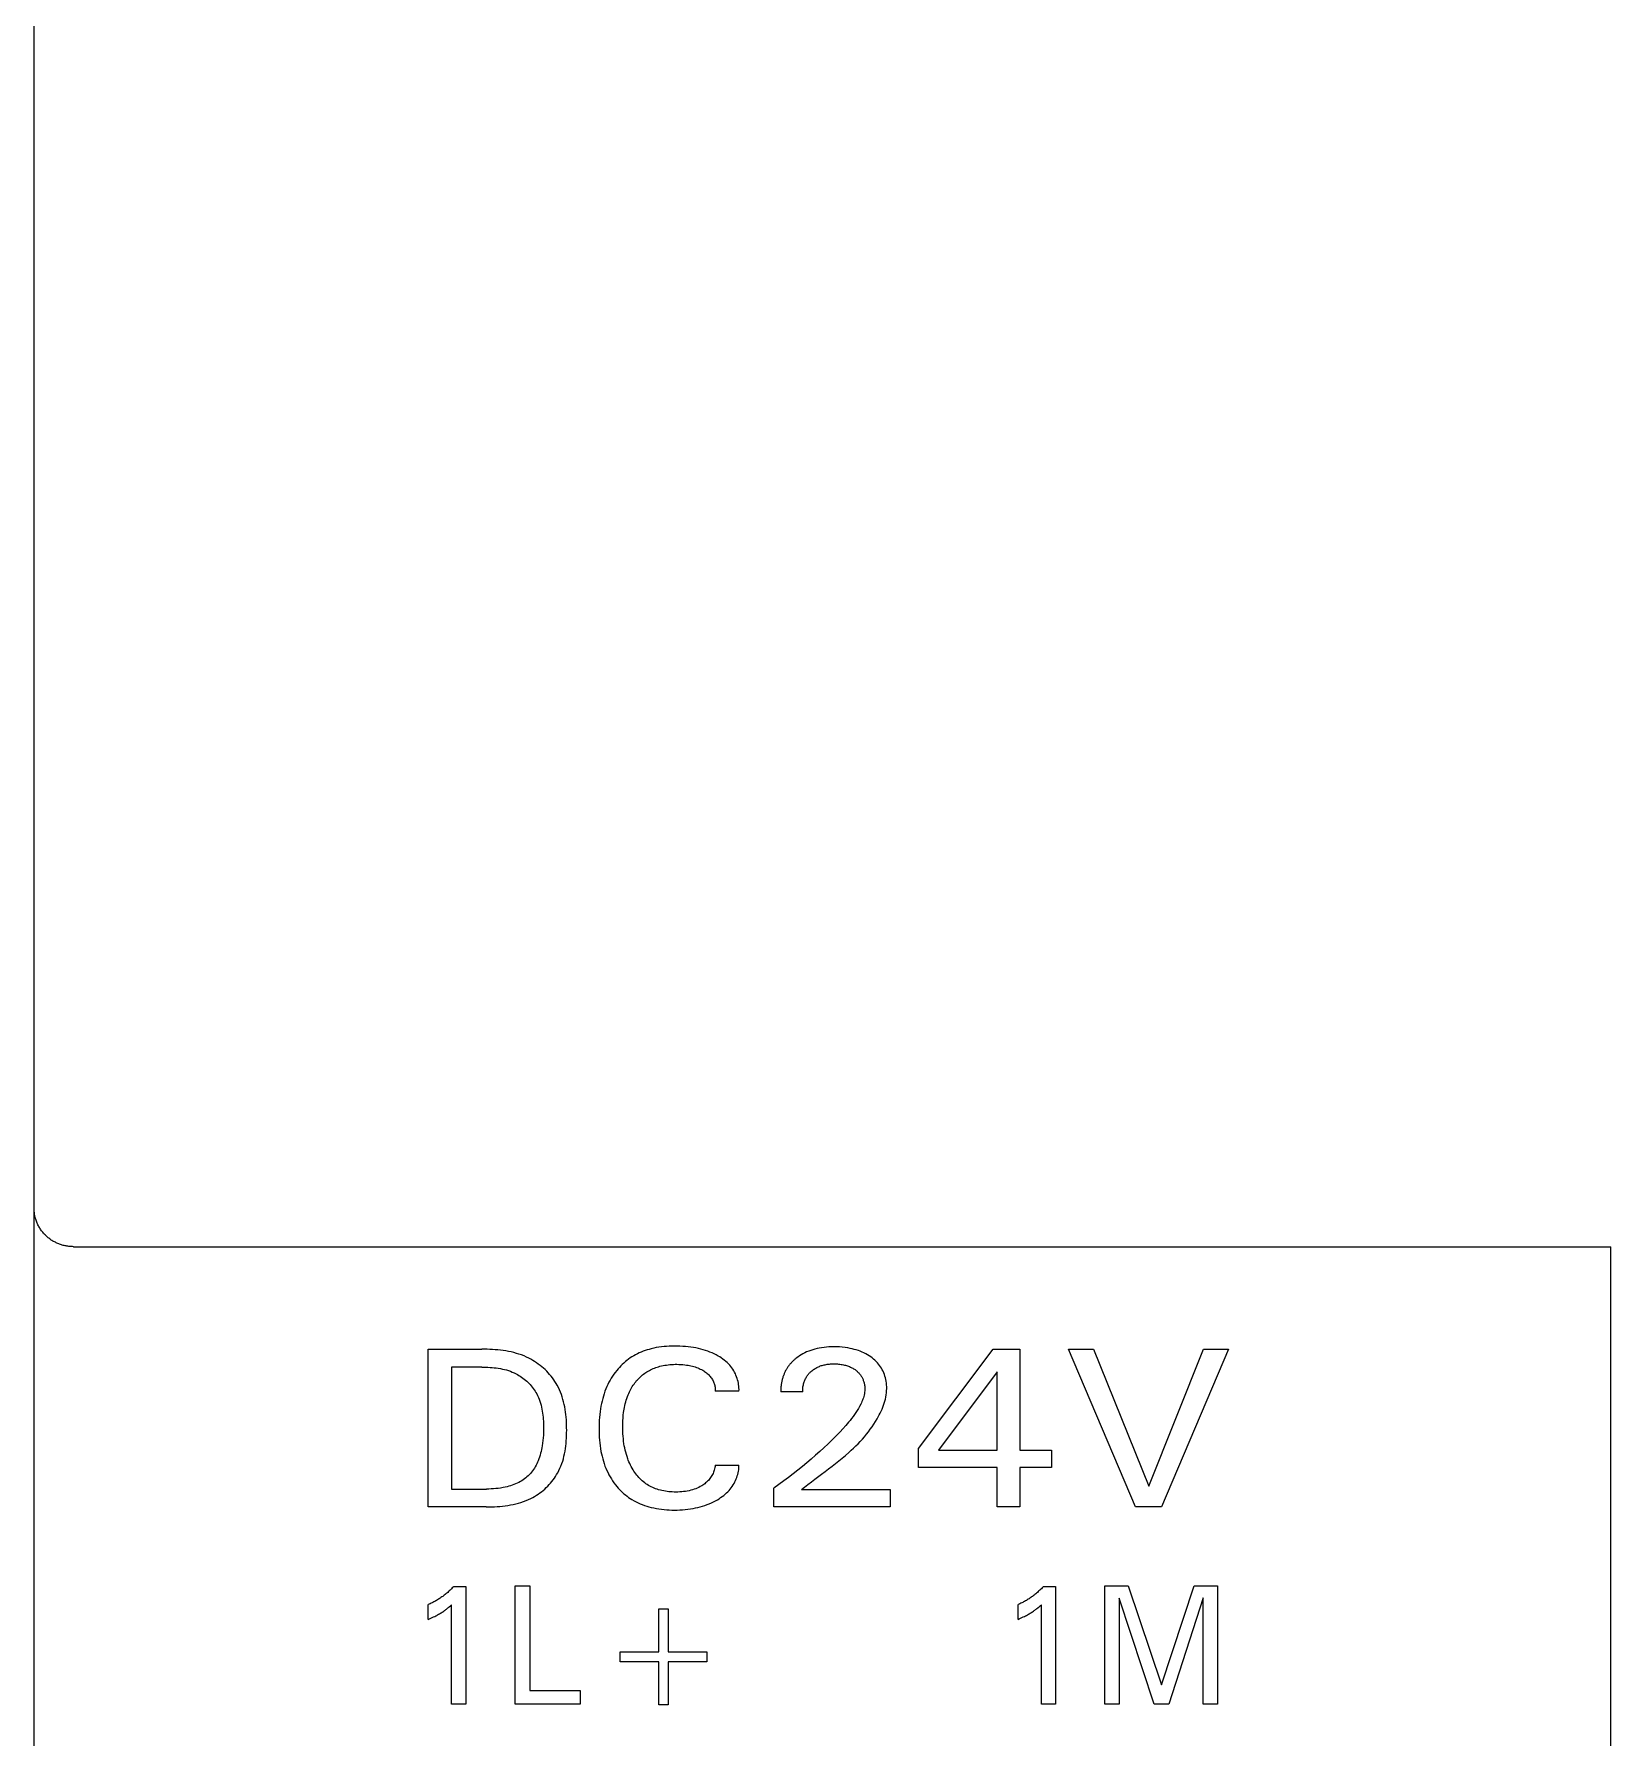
# Model space of a CAD drawing. Extents: x 10 to 952, y 6 to 232.
# Drawn here: x 670.12 to 684.74, y 141.98 to 157.77 of the extents above; entities that cross this region are included whole.
import ezdxf

# ---------------------------------------------------------------- set-up
doc = ezdxf.new("R2010")
doc.units = 0
doc.header["$LTSCALE"] = 5
doc.header["$MEASUREMENT"] = 0
doc.layers.get('0').update_dxf_attribs({"linetype": 'CONTINUOUS'})

msp = doc.modelspace()

# ---------------------------------------------------------------- linework, layer by layer
at = {"color": 7, "linetype": 'Continuous'}
for p, q in [((670.125, 119.277), (670.125, 205.864)), ((670.125, 146.879), (670.125, 146.887)), ((670.125, 146.87), (670.125, 146.879)), ((670.126, 146.862), (670.125, 146.87)), ((670.127, 146.853), (670.126, 146.862)), ((670.128, 146.844), (670.127, 146.853)), ((670.129, 146.836), (670.128, 146.844)), ((670.13, 146.827), (670.129, 146.836)), ((670.132, 146.819), (670.13, 146.827)), ((670.133, 146.811), (670.132, 146.819)), ((670.136, 146.802), (670.133, 146.811)), ((670.138, 146.794), (670.136, 146.802)), ((670.14, 146.785), (670.138, 146.794)), ((670.143, 146.776), (670.14, 146.785)), ((670.146, 146.768), (670.143, 146.776)), ((670.149, 146.759), (670.146, 146.768)), ((670.153, 146.75), (670.149, 146.759)), ((670.157, 146.742), (670.153, 146.75)), ((670.161, 146.734), (670.157, 146.742)), ((670.165, 146.726), (670.161, 146.734)), ((670.169, 146.717), (670.165, 146.726)), ((670.174, 146.709), (670.169, 146.717)), ((670.179, 146.702), (670.174, 146.709)), ((670.183, 146.694), (670.179, 146.702)), ((670.189, 146.687), (670.183, 146.694)), ((670.194, 146.679), (670.189, 146.687)), ((670.199, 146.672), (670.194, 146.679)), ((670.205, 146.665), (670.199, 146.672)), ((670.211, 146.658), (670.205, 146.665)), ((670.217, 146.651), (670.211, 146.658)), ((670.223, 146.644), (670.217, 146.651)), ((670.23, 146.638), (670.223, 146.644)), ((670.236, 146.632), (670.23, 146.638)), ((670.243, 146.625), (670.236, 146.632)), ((670.25, 146.619), (670.243, 146.625)), ((670.256, 146.614), (670.25, 146.619)), ((670.263, 146.609), (670.256, 146.614)), ((670.27, 146.603), (670.263, 146.609)), ((670.277, 146.598), (670.27, 146.603)), ((670.284, 146.593), (670.277, 146.598)), ((670.291, 146.589), (670.284, 146.593)), ((670.299, 146.584), (670.291, 146.589)), ((670.306, 146.58), (670.299, 146.584)), ((670.314, 146.576), (670.306, 146.58)), ((670.322, 146.572), (670.314, 146.576)), ((670.329, 146.568), (670.322, 146.572)), ((670.337, 146.564), (670.329, 146.568)), ((670.345, 146.561), (670.337, 146.564)), ((670.353, 146.557), (670.345, 146.561)), ((670.361, 146.554), (670.353, 146.557)), ((670.37, 146.551), (670.361, 146.554)), ((670.378, 146.549), (670.37, 146.551)), ((670.386, 146.546), (670.378, 146.549)), ((670.395, 146.544), (670.386, 146.546)), ((670.403, 146.542), (670.395, 146.544)), ((670.412, 146.54), (670.403, 146.542)), ((670.421, 146.538), (670.412, 146.54)), ((670.429, 146.536), (670.421, 146.538)), ((670.438, 146.535), (670.429, 146.536)), ((670.447, 146.534), (670.438, 146.535)), ((670.455, 146.533), (670.447, 146.534)), ((670.464, 146.532), (670.455, 146.533)), ((670.473, 146.532), (670.464, 146.532)), ((670.482, 146.532), (670.473, 146.532)), ((670.49, 146.531), (670.482, 146.532)), ((670.49, 146.531), (684.739, 146.531)), ((684.739, 119.277), (684.739, 146.531)), ((673.778, 144.12), (673.778, 145.582)), ((673.778, 145.582), (674.274, 145.582)), ((674.298, 145.581), (674.274, 145.582)), ((674.323, 145.581), (674.298, 145.581)), ((674.348, 145.58), (674.323, 145.581)), ((674.373, 145.579), (674.348, 145.58)), ((674.398, 145.577), (674.373, 145.579)), ((674.423, 145.575), (674.398, 145.577)), ((674.448, 145.572), (674.423, 145.575)), ((675.807, 145.575), (675.788, 145.569)), ((675.825, 145.58), (675.807, 145.575)), ((675.844, 145.585), (675.825, 145.58)), ((675.868, 145.591), (675.844, 145.585)), ((675.891, 145.596), (675.868, 145.591)), ((675.915, 145.6), (675.891, 145.596)), ((675.939, 145.603), (675.915, 145.6)), ((675.963, 145.606), (675.939, 145.603)), ((675.987, 145.608), (675.963, 145.606)), ((676.012, 145.609), (675.987, 145.608)), ((676.036, 145.61), (676.012, 145.609)), ((676.06, 145.611), (676.036, 145.61)), ((676.086, 145.61), (676.06, 145.611)), ((676.111, 145.61), (676.086, 145.61)), ((676.137, 145.608), (676.111, 145.61)), ((676.163, 145.606), (676.137, 145.608)), ((676.188, 145.604), (676.163, 145.606)), ((676.213, 145.6), (676.188, 145.604)), ((676.236, 145.597), (676.213, 145.6)), ((676.259, 145.593), (676.236, 145.597)), ((676.282, 145.588), (676.259, 145.593)), ((676.304, 145.582), (676.282, 145.588)), ((676.326, 145.576), (676.304, 145.582)), ((676.348, 145.57), (676.326, 145.576)), ((677.342, 145.577), (677.323, 145.571)), ((677.362, 145.583), (677.342, 145.577)), ((677.382, 145.587), (677.362, 145.583)), ((677.401, 145.592), (677.382, 145.587)), ((677.424, 145.595), (677.401, 145.592)), ((677.446, 145.598), (677.424, 145.595)), ((677.469, 145.6), (677.446, 145.598)), ((677.491, 145.602), (677.469, 145.6)), ((677.514, 145.603), (677.491, 145.602)), ((677.536, 145.603), (677.514, 145.603)), ((677.563, 145.603), (677.536, 145.603)), ((677.589, 145.602), (677.563, 145.603)), ((677.615, 145.6), (677.589, 145.602)), ((677.642, 145.597), (677.615, 145.6)), ((677.668, 145.593), (677.642, 145.597)), ((677.687, 145.589), (677.668, 145.593)), ((677.707, 145.585), (677.687, 145.589)), ((677.726, 145.58), (677.707, 145.585)), ((677.745, 145.575), (677.726, 145.58)), ((677.764, 145.569), (677.745, 145.575)), ((678.323, 144.662), (679.012, 145.582)), ((679.012, 145.582), (679.26, 145.582)), ((679.26, 145.582), (679.26, 144.645)), ((680.333, 144.12), (679.713, 145.582)), ((679.713, 145.582), (679.944, 145.582)), ((679.944, 145.582), (680.456, 144.312)), ((680.456, 144.312), (680.962, 145.582)), ((681.193, 145.582), (680.573, 144.12)), ((680.962, 145.582), (681.193, 145.582)), ((673.992, 145.416), (673.992, 144.286)), ((674.274, 145.416), (673.992, 145.416)), ((674.274, 145.416), (674.293, 145.416)), ((674.473, 145.569), (674.448, 145.572)), ((674.498, 145.565), (674.473, 145.569)), ((674.522, 145.561), (674.498, 145.565)), ((674.547, 145.556), (674.522, 145.561)), ((674.571, 145.55), (674.547, 145.556)), ((674.595, 145.543), (674.571, 145.55)), ((674.619, 145.536), (674.595, 145.543)), ((674.642, 145.528), (674.619, 145.536)), ((674.666, 145.519), (674.642, 145.528)), ((674.688, 145.509), (674.666, 145.519)), ((674.711, 145.498), (674.688, 145.509)), ((674.729, 145.488), (674.711, 145.498)), ((674.747, 145.478), (674.729, 145.488)), ((674.764, 145.468), (674.747, 145.478)), ((674.781, 145.456), (674.764, 145.468)), ((674.798, 145.444), (674.781, 145.456)), ((674.814, 145.432), (674.798, 145.444)), ((674.83, 145.419), (674.814, 145.432)), ((674.846, 145.406), (674.83, 145.419)), ((675.563, 145.427), (675.55, 145.413)), ((675.576, 145.44), (675.563, 145.427)), ((675.59, 145.453), (675.576, 145.44)), ((675.605, 145.466), (675.59, 145.453)), ((675.619, 145.477), (675.605, 145.466)), ((675.634, 145.489), (675.619, 145.477)), ((675.65, 145.5), (675.634, 145.489)), ((675.666, 145.51), (675.65, 145.5)), ((675.682, 145.52), (675.666, 145.51)), ((675.699, 145.53), (675.682, 145.52)), ((675.716, 145.539), (675.699, 145.53)), ((675.734, 145.547), (675.716, 145.539)), ((675.752, 145.555), (675.734, 145.547)), ((675.77, 145.562), (675.752, 145.555)), ((675.788, 145.569), (675.77, 145.562)), ((675.899, 145.415), (675.911, 145.419)), ((675.911, 145.419), (675.924, 145.423)), ((675.924, 145.423), (675.939, 145.426)), ((675.939, 145.426), (675.955, 145.43)), ((675.955, 145.43), (675.971, 145.433)), ((675.971, 145.433), (675.987, 145.435)), ((675.987, 145.435), (676.002, 145.437)), ((676.002, 145.437), (676.018, 145.439)), ((676.018, 145.439), (676.034, 145.44)), ((676.034, 145.44), (676.05, 145.441)), ((676.05, 145.441), (676.066, 145.442)), ((676.066, 145.442), (676.082, 145.442)), ((676.082, 145.442), (676.1, 145.441)), ((676.1, 145.441), (676.118, 145.441)), ((676.118, 145.441), (676.137, 145.44)), ((676.137, 145.44), (676.155, 145.438)), ((676.155, 145.438), (676.172, 145.435)), ((676.172, 145.435), (676.186, 145.433)), ((676.186, 145.433), (676.199, 145.431)), ((676.199, 145.431), (676.213, 145.428)), ((676.213, 145.428), (676.226, 145.425)), ((676.226, 145.425), (676.239, 145.421)), ((676.239, 145.421), (676.252, 145.417)), ((676.252, 145.417), (676.264, 145.413)), ((676.368, 145.563), (676.348, 145.57)), ((676.388, 145.555), (676.368, 145.563)), ((676.408, 145.547), (676.388, 145.555)), ((676.427, 145.538), (676.408, 145.547)), ((676.446, 145.529), (676.427, 145.538)), ((676.465, 145.518), (676.446, 145.529)), ((676.479, 145.51), (676.465, 145.518)), ((676.494, 145.5), (676.479, 145.51)), ((676.508, 145.49), (676.494, 145.5)), ((676.522, 145.48), (676.508, 145.49)), ((676.535, 145.469), (676.522, 145.48)), ((676.548, 145.458), (676.535, 145.469)), ((676.56, 145.446), (676.548, 145.458)), ((676.572, 145.433), (676.56, 145.446)), ((676.582, 145.421), (676.572, 145.433)), ((676.591, 145.408), (676.582, 145.421)), ((677.112, 145.419), (677.108, 145.413)), ((677.117, 145.425), (677.112, 145.419)), ((677.121, 145.431), (677.117, 145.425)), ((677.125, 145.437), (677.121, 145.431)), ((677.13, 145.442), (677.125, 145.437)), ((677.135, 145.448), (677.13, 145.442)), ((677.14, 145.453), (677.135, 145.448)), ((677.144, 145.458), (677.14, 145.453)), ((677.15, 145.464), (677.144, 145.458)), ((677.155, 145.469), (677.15, 145.464)), ((677.16, 145.474), (677.155, 145.469)), ((677.165, 145.479), (677.16, 145.474)), ((677.171, 145.484), (677.165, 145.479)), ((677.176, 145.488), (677.171, 145.484)), ((677.182, 145.493), (677.176, 145.488)), ((677.187, 145.498), (677.182, 145.493)), ((677.202, 145.509), (677.187, 145.498)), ((677.218, 145.52), (677.202, 145.509)), ((677.234, 145.53), (677.218, 145.52)), ((677.251, 145.54), (677.234, 145.53)), ((677.268, 145.548), (677.251, 145.54)), ((677.285, 145.556), (677.268, 145.548)), ((677.304, 145.564), (677.285, 145.556)), ((677.323, 145.571), (677.304, 145.564)), ((677.386, 145.415), (677.394, 145.419)), ((677.394, 145.419), (677.403, 145.422)), ((677.403, 145.422), (677.411, 145.426)), ((677.411, 145.426), (677.42, 145.429)), ((677.42, 145.429), (677.429, 145.431)), ((677.429, 145.431), (677.438, 145.434)), ((677.438, 145.434), (677.446, 145.436)), ((677.446, 145.436), (677.455, 145.438)), ((677.455, 145.438), (677.465, 145.44)), ((677.465, 145.44), (677.475, 145.442)), ((677.475, 145.442), (677.486, 145.443)), ((677.486, 145.443), (677.496, 145.444)), ((677.496, 145.444), (677.506, 145.445)), ((677.506, 145.445), (677.516, 145.445)), ((677.516, 145.445), (677.526, 145.446)), ((677.526, 145.446), (677.536, 145.446)), ((677.536, 145.446), (677.548, 145.446)), ((677.548, 145.446), (677.559, 145.445)), ((677.559, 145.445), (677.57, 145.445)), ((677.57, 145.445), (677.581, 145.444)), ((677.581, 145.444), (677.593, 145.443)), ((677.593, 145.443), (677.604, 145.441)), ((677.604, 145.441), (677.615, 145.439)), ((677.615, 145.439), (677.625, 145.437)), ((677.625, 145.437), (677.635, 145.435)), ((677.635, 145.435), (677.645, 145.433)), ((677.645, 145.433), (677.654, 145.43)), ((677.654, 145.43), (677.664, 145.427)), ((677.664, 145.427), (677.674, 145.423)), ((677.674, 145.423), (677.683, 145.42)), ((677.683, 145.42), (677.691, 145.416)), ((677.691, 145.416), (677.698, 145.413)), ((677.782, 145.562), (677.764, 145.569)), ((677.799, 145.555), (677.782, 145.562)), ((677.816, 145.547), (677.799, 145.555)), ((677.832, 145.539), (677.816, 145.547)), ((677.848, 145.53), (677.832, 145.539)), ((677.863, 145.52), (677.848, 145.53)), ((677.879, 145.51), (677.863, 145.52)), ((677.892, 145.5), (677.879, 145.51)), ((677.905, 145.49), (677.892, 145.5)), ((677.917, 145.479), (677.905, 145.49)), ((677.929, 145.468), (677.917, 145.479)), ((677.94, 145.456), (677.929, 145.468)), ((677.951, 145.444), (677.94, 145.456)), ((677.961, 145.431), (677.951, 145.444)), ((677.97, 145.418), (677.961, 145.431)), ((677.979, 145.405), (677.97, 145.418)), ((674.293, 145.416), (674.312, 145.415)), ((674.312, 145.415), (674.331, 145.415)), ((674.331, 145.415), (674.351, 145.413)), ((674.351, 145.413), (674.37, 145.412)), ((674.37, 145.412), (674.389, 145.41)), ((674.389, 145.41), (674.408, 145.408)), ((674.408, 145.408), (674.427, 145.405)), ((674.427, 145.405), (674.447, 145.402)), ((674.447, 145.402), (674.465, 145.398)), ((674.465, 145.398), (674.484, 145.394)), ((674.484, 145.394), (674.503, 145.389)), ((674.503, 145.389), (674.521, 145.383)), ((674.521, 145.383), (674.539, 145.377)), ((674.539, 145.377), (674.557, 145.37)), ((674.557, 145.37), (674.575, 145.362)), ((674.575, 145.362), (674.592, 145.354)), ((674.592, 145.354), (674.605, 145.347)), ((674.605, 145.347), (674.618, 145.339)), ((674.618, 145.339), (674.631, 145.331)), ((674.631, 145.331), (674.643, 145.323)), ((674.643, 145.323), (674.656, 145.314)), ((674.656, 145.314), (674.668, 145.305)), ((674.668, 145.305), (674.679, 145.295)), ((674.679, 145.295), (674.691, 145.285)), ((674.691, 145.285), (674.702, 145.275)), ((674.702, 145.275), (674.712, 145.264)), ((674.712, 145.264), (674.722, 145.253)), ((674.861, 145.392), (674.846, 145.406)), ((674.876, 145.377), (674.861, 145.392)), ((674.89, 145.362), (674.876, 145.377)), ((674.903, 145.347), (674.89, 145.362)), ((674.916, 145.331), (674.903, 145.347)), ((674.929, 145.315), (674.916, 145.331)), ((674.941, 145.299), (674.929, 145.315)), ((674.952, 145.282), (674.941, 145.299)), ((674.963, 145.265), (674.952, 145.282)), ((674.973, 145.247), (674.963, 145.265)), ((675.453, 145.275), (675.443, 145.255)), ((675.463, 145.294), (675.453, 145.275)), ((675.474, 145.313), (675.463, 145.294)), ((675.486, 145.332), (675.474, 145.313)), ((675.498, 145.35), (675.486, 145.332)), ((675.511, 145.367), (675.498, 145.35)), ((675.525, 145.385), (675.511, 145.367)), ((675.537, 145.399), (675.525, 145.385)), ((675.55, 145.413), (675.537, 145.399)), ((675.677, 145.247), (675.685, 145.258)), ((675.685, 145.258), (675.693, 145.27)), ((675.693, 145.27), (675.701, 145.28)), ((675.701, 145.28), (675.709, 145.29)), ((675.709, 145.29), (675.718, 145.299)), ((675.718, 145.299), (675.726, 145.308)), ((675.726, 145.308), (675.735, 145.317)), ((675.735, 145.317), (675.744, 145.326)), ((675.744, 145.326), (675.754, 145.335)), ((675.754, 145.335), (675.764, 145.343)), ((675.764, 145.343), (675.774, 145.351)), ((675.774, 145.351), (675.784, 145.358)), ((675.784, 145.358), (675.794, 145.365)), ((675.794, 145.365), (675.805, 145.372)), ((675.805, 145.372), (675.816, 145.379)), ((675.816, 145.379), (675.827, 145.385)), ((675.827, 145.385), (675.839, 145.391)), ((675.839, 145.391), (675.851, 145.397)), ((675.851, 145.397), (675.863, 145.402)), ((675.863, 145.402), (675.875, 145.407)), ((675.875, 145.407), (675.887, 145.411)), ((675.887, 145.411), (675.899, 145.415)), ((676.264, 145.413), (676.276, 145.408)), ((676.276, 145.408), (676.288, 145.403)), ((676.288, 145.403), (676.299, 145.398)), ((676.299, 145.398), (676.311, 145.392)), ((676.311, 145.392), (676.322, 145.386)), ((676.322, 145.386), (676.331, 145.38)), ((676.331, 145.38), (676.339, 145.375)), ((676.339, 145.375), (676.348, 145.369)), ((676.348, 145.369), (676.356, 145.363)), ((676.356, 145.363), (676.364, 145.356)), ((676.364, 145.356), (676.372, 145.35)), ((676.372, 145.35), (676.379, 145.343)), ((676.379, 145.343), (676.386, 145.335)), ((676.386, 145.335), (676.392, 145.328)), ((676.392, 145.328), (676.398, 145.32)), ((676.398, 145.32), (676.404, 145.313)), ((676.404, 145.313), (676.409, 145.305)), ((676.409, 145.305), (676.413, 145.297)), ((676.413, 145.297), (676.418, 145.288)), ((676.418, 145.288), (676.422, 145.28)), ((676.422, 145.28), (676.425, 145.271)), ((676.425, 145.271), (676.428, 145.263)), ((676.428, 145.263), (676.431, 145.255)), ((676.6, 145.395), (676.591, 145.408)), ((676.609, 145.382), (676.6, 145.395)), ((676.617, 145.368), (676.609, 145.382)), ((676.624, 145.354), (676.617, 145.368)), ((676.63, 145.34), (676.624, 145.354)), ((676.636, 145.325), (676.63, 145.34)), ((676.641, 145.311), (676.636, 145.325)), ((676.645, 145.297), (676.641, 145.311)), ((676.649, 145.282), (676.645, 145.297)), ((676.652, 145.268), (676.649, 145.282)), ((676.654, 145.253), (676.652, 145.268)), ((677.051, 145.264), (677.05, 145.256)), ((677.052, 145.272), (677.051, 145.264)), ((677.054, 145.279), (677.052, 145.272)), ((677.055, 145.287), (677.054, 145.279)), ((677.057, 145.295), (677.055, 145.287)), ((677.059, 145.302), (677.057, 145.295)), ((677.061, 145.31), (677.059, 145.302)), ((677.063, 145.317), (677.061, 145.31)), ((677.065, 145.324), (677.063, 145.317)), ((677.068, 145.33), (677.065, 145.324)), ((677.07, 145.337), (677.068, 145.33)), ((677.072, 145.344), (677.07, 145.337)), ((677.075, 145.35), (677.072, 145.344)), ((677.078, 145.357), (677.075, 145.35)), ((677.081, 145.364), (677.078, 145.357)), ((677.084, 145.37), (677.081, 145.364)), ((677.087, 145.376), (677.084, 145.37)), ((677.09, 145.383), (677.087, 145.376)), ((677.094, 145.389), (677.09, 145.383)), ((677.097, 145.395), (677.094, 145.389)), ((677.101, 145.401), (677.097, 145.395)), ((677.104, 145.407), (677.101, 145.401)), ((677.108, 145.413), (677.104, 145.407)), ((677.255, 145.252), (677.257, 145.261)), ((677.257, 145.261), (677.259, 145.27)), ((677.259, 145.27), (677.262, 145.278)), ((677.262, 145.278), (677.265, 145.286)), ((677.265, 145.286), (677.268, 145.294)), ((677.268, 145.294), (677.271, 145.302)), ((677.271, 145.302), (677.275, 145.31)), ((677.275, 145.31), (677.279, 145.317)), ((677.279, 145.317), (677.283, 145.325)), ((677.283, 145.325), (677.287, 145.331)), ((677.287, 145.331), (677.292, 145.337)), ((677.292, 145.337), (677.296, 145.343)), ((677.296, 145.343), (677.301, 145.349)), ((677.301, 145.349), (677.306, 145.355)), ((677.306, 145.355), (677.311, 145.361)), ((677.311, 145.361), (677.316, 145.366)), ((677.316, 145.366), (677.322, 145.371)), ((677.322, 145.371), (677.327, 145.376)), ((677.327, 145.376), (677.334, 145.382)), ((677.334, 145.382), (677.341, 145.388)), ((677.341, 145.388), (677.348, 145.393)), ((677.348, 145.393), (677.355, 145.398)), ((677.355, 145.398), (677.363, 145.402)), ((677.363, 145.402), (677.37, 145.407)), ((677.37, 145.407), (677.378, 145.411)), ((677.378, 145.411), (677.386, 145.415)), ((677.698, 145.413), (677.705, 145.409)), ((677.705, 145.409), (677.713, 145.405)), ((677.713, 145.405), (677.72, 145.401)), ((677.72, 145.401), (677.727, 145.396)), ((677.727, 145.396), (677.734, 145.392)), ((677.734, 145.392), (677.74, 145.387)), ((677.74, 145.387), (677.746, 145.382)), ((677.746, 145.382), (677.752, 145.377)), ((677.752, 145.377), (677.757, 145.372)), ((677.757, 145.372), (677.763, 145.367)), ((677.763, 145.367), (677.768, 145.362)), ((677.768, 145.362), (677.773, 145.356)), ((677.773, 145.356), (677.778, 145.351)), ((677.778, 145.351), (677.783, 145.345)), ((677.783, 145.345), (677.787, 145.339)), ((677.787, 145.339), (677.791, 145.333)), ((677.791, 145.333), (677.795, 145.326)), ((677.795, 145.326), (677.798, 145.32)), ((677.798, 145.32), (677.802, 145.313)), ((677.802, 145.313), (677.805, 145.307)), ((677.805, 145.307), (677.808, 145.3)), ((677.808, 145.3), (677.81, 145.293)), ((677.81, 145.293), (677.813, 145.286)), ((677.813, 145.286), (677.815, 145.279)), ((677.815, 145.279), (677.817, 145.271)), ((677.817, 145.271), (677.819, 145.263)), ((677.819, 145.263), (677.821, 145.256)), ((677.986, 145.391), (677.979, 145.405)), ((677.994, 145.377), (677.986, 145.391)), ((678, 145.363), (677.994, 145.377)), ((678.006, 145.348), (678, 145.363)), ((678.011, 145.333), (678.006, 145.348)), ((678.015, 145.317), (678.011, 145.333)), ((678.019, 145.3), (678.015, 145.317)), ((678.022, 145.284), (678.019, 145.3)), ((678.025, 145.267), (678.022, 145.284)), ((678.026, 145.25), (678.025, 145.267)), ((679.05, 145.373), (678.506, 144.645)), ((679.05, 144.645), (679.05, 145.373)), ((674.722, 145.253), (674.732, 145.242)), ((674.732, 145.242), (674.742, 145.23)), ((674.742, 145.23), (674.751, 145.218)), ((674.751, 145.218), (674.76, 145.206)), ((674.76, 145.206), (674.768, 145.193)), ((674.768, 145.193), (674.776, 145.181)), ((674.776, 145.181), (674.783, 145.168)), ((674.783, 145.168), (674.791, 145.151)), ((674.791, 145.151), (674.799, 145.134)), ((674.799, 145.134), (674.806, 145.117)), ((674.806, 145.117), (674.813, 145.099)), ((674.984, 145.226), (674.973, 145.247)), ((674.994, 145.205), (674.984, 145.226)), ((675.004, 145.183), (674.994, 145.205)), ((675.012, 145.161), (675.004, 145.183)), ((675.02, 145.139), (675.012, 145.161)), ((675.026, 145.116), (675.02, 145.139)), ((675.033, 145.093), (675.026, 145.116)), ((675.389, 145.101), (675.384, 145.078)), ((675.395, 145.124), (675.389, 145.101)), ((675.401, 145.147), (675.395, 145.124)), ((675.408, 145.169), (675.401, 145.147)), ((675.416, 145.192), (675.408, 145.169)), ((675.425, 145.214), (675.416, 145.192)), ((675.434, 145.235), (675.425, 145.214)), ((675.443, 145.255), (675.434, 145.235)), ((675.608, 145.093), (675.613, 145.11)), ((675.613, 145.11), (675.618, 145.126)), ((675.618, 145.126), (675.624, 145.143)), ((675.624, 145.143), (675.631, 145.159)), ((675.631, 145.159), (675.636, 145.172)), ((675.636, 145.172), (675.642, 145.185)), ((675.642, 145.185), (675.648, 145.198)), ((675.648, 145.198), (675.655, 145.21)), ((675.655, 145.21), (675.662, 145.222)), ((675.662, 145.222), (675.669, 145.235)), ((675.669, 145.235), (675.677, 145.247)), ((676.431, 145.255), (676.433, 145.246)), ((676.433, 145.246), (676.435, 145.238)), ((676.435, 145.238), (676.436, 145.229)), ((676.436, 145.229), (676.437, 145.22)), ((676.437, 145.22), (676.438, 145.212)), ((676.438, 145.212), (676.438, 145.203)), ((676.438, 145.203), (676.438, 145.194)), ((676.657, 145.194), (676.438, 145.194)), ((676.656, 145.239), (676.654, 145.253)), ((676.657, 145.224), (676.656, 145.239)), ((676.658, 145.209), (676.657, 145.224)), ((676.657, 145.194), (676.658, 145.209)), ((677.046, 145.21), (677.045, 145.202)), ((677.045, 145.202), (677.045, 145.195)), ((677.045, 145.195), (677.045, 145.187)), ((677.248, 145.187), (677.045, 145.187)), ((677.047, 145.233), (677.046, 145.226)), ((677.046, 145.226), (677.046, 145.218)), ((677.046, 145.218), (677.046, 145.21)), ((677.048, 145.241), (677.047, 145.233)), ((677.049, 145.249), (677.048, 145.241)), ((677.05, 145.256), (677.049, 145.249)), ((677.248, 145.206), (677.249, 145.215)), ((677.248, 145.196), (677.248, 145.206)), ((677.248, 145.187), (677.248, 145.196)), ((677.249, 145.215), (677.25, 145.224)), ((677.25, 145.224), (677.251, 145.234)), ((677.251, 145.234), (677.253, 145.243)), ((677.253, 145.243), (677.255, 145.252)), ((677.802, 145.108), (677.797, 145.096)), ((677.807, 145.12), (677.802, 145.108)), ((677.811, 145.132), (677.807, 145.12)), ((677.815, 145.144), (677.811, 145.132)), ((677.818, 145.157), (677.815, 145.144)), ((677.82, 145.17), (677.818, 145.157)), ((677.822, 145.182), (677.82, 145.17)), ((677.821, 145.256), (677.822, 145.248)), ((677.822, 145.248), (677.823, 145.24)), ((677.824, 145.195), (677.822, 145.182)), ((677.823, 145.24), (677.824, 145.232)), ((677.824, 145.232), (677.824, 145.224)), ((677.824, 145.224), (677.824, 145.216)), ((677.824, 145.216), (677.824, 145.208)), ((677.824, 145.208), (677.824, 145.195)), ((678.004, 145.081), (678.01, 145.1)), ((678.01, 145.1), (678.015, 145.119)), ((678.015, 145.119), (678.019, 145.138)), ((678.019, 145.138), (678.022, 145.158)), ((678.022, 145.158), (678.025, 145.177)), ((678.025, 145.177), (678.026, 145.196)), ((678.027, 145.233), (678.026, 145.25)), ((678.026, 145.196), (678.027, 145.216)), ((678.027, 145.216), (678.027, 145.233)), ((674.813, 145.099), (674.818, 145.082)), ((674.818, 145.082), (674.823, 145.064)), ((674.823, 145.064), (674.828, 145.045)), ((674.828, 145.045), (674.832, 145.027)), ((674.832, 145.027), (674.835, 145.008)), ((674.835, 145.008), (674.838, 144.99)), ((674.838, 144.99), (674.84, 144.971)), ((674.84, 144.971), (674.842, 144.952)), ((674.842, 144.952), (674.844, 144.933)), ((675.038, 145.07), (675.033, 145.093)), ((675.043, 145.047), (675.038, 145.07)), ((675.047, 145.023), (675.043, 145.047)), ((675.05, 144.999), (675.047, 145.023)), ((675.053, 144.975), (675.05, 144.999)), ((675.056, 144.951), (675.053, 144.975)), ((675.058, 144.927), (675.056, 144.951)), ((675.365, 144.95), (675.363, 144.924)), ((675.368, 144.976), (675.365, 144.95)), ((675.371, 145.003), (675.368, 144.976)), ((675.375, 145.029), (675.371, 145.003)), ((675.379, 145.055), (675.375, 145.029)), ((675.384, 145.078), (675.379, 145.055)), ((675.582, 144.918), (675.583, 144.944)), ((675.583, 144.944), (675.585, 144.969)), ((675.585, 144.969), (675.588, 144.994)), ((675.588, 144.994), (675.593, 145.025)), ((675.593, 145.025), (675.596, 145.042)), ((675.596, 145.042), (675.6, 145.059)), ((675.6, 145.059), (675.604, 145.076)), ((675.604, 145.076), (675.608, 145.093)), ((677.715, 144.957), (677.701, 144.939)), ((677.728, 144.975), (677.715, 144.957)), ((677.741, 144.994), (677.728, 144.975)), ((677.753, 145.013), (677.741, 144.994)), ((677.765, 145.032), (677.753, 145.013)), ((677.776, 145.052), (677.765, 145.032)), ((677.786, 145.072), (677.776, 145.052)), ((677.792, 145.084), (677.786, 145.072)), ((677.797, 145.096), (677.792, 145.084)), ((677.939, 144.937), (677.949, 144.954)), ((677.949, 144.954), (677.958, 144.972)), ((677.958, 144.972), (677.967, 144.99)), ((677.967, 144.99), (677.976, 145.008)), ((677.976, 145.008), (677.984, 145.026)), ((677.984, 145.026), (677.991, 145.044)), ((677.991, 145.044), (677.998, 145.063)), ((677.998, 145.063), (678.004, 145.081)), ((674.844, 144.933), (674.845, 144.914)), ((674.845, 144.914), (674.846, 144.895)), ((674.846, 144.808), (674.845, 144.784)), ((674.846, 144.895), (674.846, 144.876)), ((674.846, 144.876), (674.847, 144.858)), ((674.847, 144.833), (674.846, 144.808)), ((674.847, 144.858), (674.847, 144.833)), ((675.059, 144.903), (675.058, 144.927)), ((675.06, 144.878), (675.059, 144.903)), ((675.06, 144.854), (675.06, 144.878)), ((675.061, 144.83), (675.06, 144.854)), ((675.06, 144.805), (675.061, 144.83)), ((675.06, 144.781), (675.06, 144.805)), ((675.362, 144.897), (675.361, 144.871)), ((675.361, 144.871), (675.361, 144.844)), ((675.361, 144.844), (675.361, 144.818)), ((675.361, 144.818), (675.362, 144.791)), ((675.363, 144.924), (675.362, 144.897)), ((675.362, 144.791), (675.363, 144.765)), ((675.58, 144.868), (675.581, 144.893)), ((675.58, 144.845), (675.58, 144.868)), ((675.581, 144.821), (675.58, 144.845)), ((675.581, 144.893), (675.582, 144.918)), ((675.582, 144.798), (675.581, 144.821)), ((675.584, 144.775), (675.582, 144.798)), ((677.567, 144.787), (677.539, 144.759)), ((677.594, 144.816), (677.567, 144.787)), ((677.621, 144.845), (677.594, 144.816)), ((677.647, 144.874), (677.621, 144.845)), ((677.673, 144.904), (677.647, 144.874)), ((677.687, 144.922), (677.673, 144.904)), ((677.701, 144.939), (677.687, 144.922)), ((677.82, 144.77), (677.839, 144.793)), ((677.839, 144.793), (677.857, 144.815)), ((677.857, 144.815), (677.875, 144.839)), ((677.875, 144.839), (677.892, 144.862)), ((677.892, 144.862), (677.908, 144.887)), ((677.908, 144.887), (677.924, 144.912)), ((677.924, 144.912), (677.939, 144.937)), ((674.824, 144.634), (674.819, 144.617)), ((674.828, 144.652), (674.824, 144.634)), ((674.831, 144.669), (674.828, 144.652)), ((674.834, 144.687), (674.831, 144.669)), ((674.838, 144.711), (674.834, 144.687)), ((674.841, 144.735), (674.838, 144.711)), ((674.843, 144.76), (674.841, 144.735)), ((674.845, 144.784), (674.843, 144.76)), ((675.041, 144.613), (675.046, 144.636)), ((675.046, 144.636), (675.049, 144.66)), ((675.049, 144.66), (675.052, 144.684)), ((675.052, 144.684), (675.055, 144.708)), ((675.055, 144.708), (675.057, 144.732)), ((675.057, 144.732), (675.059, 144.756)), ((675.059, 144.756), (675.06, 144.781)), ((675.363, 144.765), (675.365, 144.739)), ((675.365, 144.739), (675.368, 144.713)), ((675.368, 144.713), (675.371, 144.687)), ((675.371, 144.687), (675.375, 144.66)), ((675.375, 144.66), (675.379, 144.635)), ((675.379, 144.635), (675.384, 144.612)), ((675.586, 144.752), (675.584, 144.775)), ((675.589, 144.729), (675.586, 144.752)), ((675.592, 144.706), (675.589, 144.729)), ((675.595, 144.686), (675.592, 144.706)), ((675.599, 144.666), (675.595, 144.686)), ((675.603, 144.646), (675.599, 144.666)), ((675.608, 144.626), (675.603, 144.646)), ((677.406, 144.633), (677.367, 144.599)), ((677.445, 144.669), (677.406, 144.633)), ((677.483, 144.704), (677.445, 144.669)), ((677.511, 144.732), (677.483, 144.704)), ((677.539, 144.759), (677.511, 144.732)), ((677.676, 144.625), (677.697, 144.645)), ((677.697, 144.645), (677.719, 144.665)), ((677.719, 144.665), (677.74, 144.685)), ((677.74, 144.685), (677.761, 144.706)), ((677.761, 144.706), (677.781, 144.727)), ((677.781, 144.727), (677.801, 144.748)), ((677.801, 144.748), (677.82, 144.77)), ((678.323, 144.486), (678.323, 144.662)), ((678.506, 144.645), (679.05, 144.645)), ((679.26, 144.645), (679.555, 144.645)), ((679.555, 144.645), (679.555, 144.486)), ((674.762, 144.479), (674.753, 144.466)), ((674.77, 144.492), (674.762, 144.479)), ((674.777, 144.506), (674.77, 144.492)), ((674.784, 144.52), (674.777, 144.506)), ((674.791, 144.534), (674.784, 144.52)), ((674.797, 144.548), (674.791, 144.534)), ((674.803, 144.565), (674.797, 144.548)), ((674.809, 144.582), (674.803, 144.565)), ((674.815, 144.599), (674.809, 144.582)), ((674.819, 144.617), (674.815, 144.599)), ((674.989, 144.456), (674.999, 144.478)), ((674.999, 144.478), (675.008, 144.499)), ((675.008, 144.499), (675.016, 144.521)), ((675.016, 144.521), (675.024, 144.544)), ((675.024, 144.544), (675.03, 144.567)), ((675.03, 144.567), (675.036, 144.59)), ((675.036, 144.59), (675.041, 144.613)), ((675.384, 144.612), (675.389, 144.589)), ((675.389, 144.589), (675.395, 144.566)), ((675.395, 144.566), (675.401, 144.544)), ((675.401, 144.544), (675.409, 144.521)), ((675.409, 144.521), (675.416, 144.499)), ((675.416, 144.499), (675.425, 144.478)), ((675.425, 144.478), (675.434, 144.456)), ((675.614, 144.606), (675.608, 144.626)), ((675.62, 144.586), (675.614, 144.606)), ((675.627, 144.567), (675.62, 144.586)), ((675.632, 144.552), (675.627, 144.567)), ((675.638, 144.537), (675.632, 144.552)), ((675.645, 144.522), (675.638, 144.537)), ((675.652, 144.507), (675.645, 144.522)), ((675.659, 144.493), (675.652, 144.507)), ((675.667, 144.478), (675.659, 144.493)), ((675.676, 144.464), (675.667, 144.478)), ((676.432, 144.474), (676.429, 144.462)), ((676.434, 144.485), (676.432, 144.474)), ((676.437, 144.496), (676.434, 144.485)), ((676.438, 144.507), (676.437, 144.496)), ((676.438, 144.507), (676.657, 144.507)), ((676.655, 144.464), (676.656, 144.478)), ((676.656, 144.478), (676.657, 144.493)), ((676.657, 144.493), (676.657, 144.507)), ((677.245, 144.495), (677.203, 144.461)), ((677.287, 144.53), (677.245, 144.495)), ((677.328, 144.564), (677.287, 144.53)), ((677.367, 144.599), (677.328, 144.564)), ((677.456, 144.448), (677.488, 144.472)), ((677.488, 144.472), (677.52, 144.497)), ((677.52, 144.497), (677.552, 144.522)), ((677.552, 144.522), (677.583, 144.547)), ((677.583, 144.547), (677.615, 144.572)), ((677.615, 144.572), (677.645, 144.598)), ((677.645, 144.598), (677.676, 144.625)), ((679.05, 144.486), (678.323, 144.486)), ((679.05, 144.12), (679.05, 144.486)), ((679.26, 144.486), (679.26, 144.12)), ((679.555, 144.486), (679.26, 144.486)), ((674.525, 144.311), (674.509, 144.307)), ((674.54, 144.316), (674.525, 144.311)), ((674.556, 144.321), (674.54, 144.316)), ((674.572, 144.327), (674.556, 144.321)), ((674.587, 144.333), (674.572, 144.327)), ((674.602, 144.34), (674.587, 144.333)), ((674.617, 144.347), (674.602, 144.34)), ((674.632, 144.355), (674.617, 144.347)), ((674.645, 144.363), (674.632, 144.355)), ((674.657, 144.371), (674.645, 144.363)), ((674.669, 144.379), (674.657, 144.371)), ((674.681, 144.389), (674.669, 144.379)), ((674.693, 144.398), (674.681, 144.389)), ((674.704, 144.408), (674.693, 144.398)), ((674.715, 144.419), (674.704, 144.408)), ((674.725, 144.43), (674.715, 144.419)), ((674.735, 144.441), (674.725, 144.43)), ((674.744, 144.453), (674.735, 144.441)), ((674.753, 144.466), (674.744, 144.453)), ((674.872, 144.299), (674.885, 144.313)), ((674.885, 144.313), (674.899, 144.327)), ((674.899, 144.327), (674.912, 144.341)), ((674.912, 144.341), (674.924, 144.356)), ((674.924, 144.356), (674.936, 144.371)), ((674.936, 144.371), (674.947, 144.387)), ((674.947, 144.387), (674.958, 144.403)), ((674.958, 144.403), (674.968, 144.419)), ((674.968, 144.419), (674.978, 144.435)), ((674.978, 144.435), (674.989, 144.456)), ((675.434, 144.456), (675.444, 144.436)), ((675.444, 144.436), (675.453, 144.417)), ((675.453, 144.417), (675.464, 144.398)), ((675.464, 144.398), (675.475, 144.379)), ((675.475, 144.379), (675.487, 144.361)), ((675.487, 144.361), (675.499, 144.343)), ((675.499, 144.343), (675.512, 144.326)), ((675.512, 144.326), (675.526, 144.309)), ((675.684, 144.451), (675.676, 144.464)), ((675.693, 144.438), (675.684, 144.451)), ((675.701, 144.427), (675.693, 144.438)), ((675.71, 144.415), (675.701, 144.427)), ((675.72, 144.404), (675.71, 144.415)), ((675.73, 144.393), (675.72, 144.404)), ((675.74, 144.382), (675.73, 144.393)), ((675.75, 144.372), (675.74, 144.382)), ((675.761, 144.362), (675.75, 144.372)), ((675.772, 144.353), (675.761, 144.362)), ((675.784, 144.343), (675.772, 144.353)), ((675.795, 144.335), (675.784, 144.343)), ((675.808, 144.327), (675.795, 144.335)), ((675.82, 144.319), (675.808, 144.327)), ((675.833, 144.312), (675.82, 144.319)), ((675.845, 144.306), (675.833, 144.312)), ((676.312, 144.316), (676.298, 144.308)), ((676.322, 144.322), (676.312, 144.316)), ((676.331, 144.328), (676.322, 144.322)), ((676.34, 144.335), (676.331, 144.328)), ((676.349, 144.342), (676.34, 144.335)), ((676.358, 144.35), (676.349, 144.342)), ((676.367, 144.358), (676.358, 144.35)), ((676.375, 144.366), (676.367, 144.358)), ((676.382, 144.374), (676.375, 144.366)), ((676.389, 144.383), (676.382, 144.374)), ((676.395, 144.392), (676.389, 144.383)), ((676.401, 144.401), (676.395, 144.392)), ((676.407, 144.41), (676.401, 144.401)), ((676.412, 144.42), (676.407, 144.41)), ((676.417, 144.43), (676.412, 144.42)), ((676.421, 144.441), (676.417, 144.43)), ((676.425, 144.451), (676.421, 144.441)), ((676.429, 144.462), (676.425, 144.451)), ((676.595, 144.31), (676.604, 144.324)), ((676.604, 144.324), (676.612, 144.337)), ((676.612, 144.337), (676.619, 144.351)), ((676.619, 144.351), (676.626, 144.365)), ((676.626, 144.365), (676.632, 144.38)), ((676.632, 144.38), (676.638, 144.393)), ((676.638, 144.393), (676.642, 144.407)), ((676.642, 144.407), (676.646, 144.421)), ((676.646, 144.421), (676.65, 144.435)), ((676.65, 144.435), (676.652, 144.45)), ((676.652, 144.45), (676.655, 144.464)), ((677.026, 144.328), (676.981, 144.295)), ((677.072, 144.361), (677.026, 144.328)), ((677.116, 144.394), (677.072, 144.361)), ((677.16, 144.428), (677.116, 144.394)), ((677.203, 144.461), (677.16, 144.428)), ((677.266, 144.304), (677.297, 144.328)), ((677.297, 144.328), (677.329, 144.352)), ((677.329, 144.352), (677.36, 144.376)), ((677.36, 144.376), (677.424, 144.424)), ((677.424, 144.424), (677.456, 144.448)), ((673.992, 144.286), (674.317, 144.286)), ((674.339, 144.286), (674.317, 144.286)), ((674.361, 144.287), (674.339, 144.286)), ((674.383, 144.288), (674.361, 144.287)), ((674.405, 144.29), (674.383, 144.288)), ((674.427, 144.292), (674.405, 144.29)), ((674.449, 144.295), (674.427, 144.292)), ((674.471, 144.299), (674.449, 144.295)), ((674.492, 144.303), (674.471, 144.299)), ((674.509, 144.307), (674.492, 144.303)), ((674.589, 144.148), (674.613, 144.154)), ((674.613, 144.154), (674.637, 144.162)), ((674.637, 144.162), (674.661, 144.17)), ((674.661, 144.17), (674.684, 144.178)), ((674.684, 144.178), (674.707, 144.188)), ((674.707, 144.188), (674.73, 144.199)), ((674.73, 144.199), (674.747, 144.208)), ((674.747, 144.208), (674.763, 144.217)), ((674.763, 144.217), (674.78, 144.228)), ((674.78, 144.228), (674.796, 144.238)), ((674.796, 144.238), (674.812, 144.249)), ((674.812, 144.249), (674.827, 144.261)), ((674.827, 144.261), (674.843, 144.273)), ((674.843, 144.273), (674.857, 144.286)), ((674.857, 144.286), (674.872, 144.299)), ((675.526, 144.309), (675.538, 144.295)), ((675.538, 144.295), (675.551, 144.281)), ((675.551, 144.281), (675.564, 144.268)), ((675.564, 144.268), (675.577, 144.255)), ((675.577, 144.255), (675.591, 144.242)), ((675.591, 144.242), (675.605, 144.231)), ((675.605, 144.231), (675.62, 144.219)), ((675.62, 144.219), (675.635, 144.208)), ((675.635, 144.208), (675.65, 144.198)), ((675.65, 144.198), (675.666, 144.188)), ((675.666, 144.188), (675.685, 144.177)), ((675.685, 144.177), (675.704, 144.167)), ((675.704, 144.167), (675.723, 144.158)), ((675.723, 144.158), (675.742, 144.149)), ((675.859, 144.3), (675.845, 144.306)), ((675.872, 144.294), (675.859, 144.3)), ((675.885, 144.288), (675.872, 144.294)), ((675.899, 144.284), (675.885, 144.288)), ((675.913, 144.279), (675.899, 144.284)), ((675.929, 144.275), (675.913, 144.279)), ((675.944, 144.271), (675.929, 144.275)), ((675.96, 144.268), (675.944, 144.271)), ((675.976, 144.265), (675.96, 144.268)), ((675.992, 144.263), (675.976, 144.265)), ((676.008, 144.261), (675.992, 144.263)), ((676.024, 144.26), (676.008, 144.261)), ((676.04, 144.259), (676.024, 144.26)), ((676.056, 144.258), (676.04, 144.259)), ((676.072, 144.258), (676.056, 144.258)), ((676.09, 144.258), (676.072, 144.258)), ((676.109, 144.259), (676.09, 144.258)), ((676.127, 144.26), (676.109, 144.259)), ((676.145, 144.262), (676.127, 144.26)), ((676.162, 144.264), (676.145, 144.262)), ((676.179, 144.267), (676.162, 144.264)), ((676.195, 144.27), (676.179, 144.267)), ((676.211, 144.274), (676.195, 144.27)), ((676.227, 144.279), (676.211, 144.274)), ((676.242, 144.284), (676.227, 144.279)), ((676.257, 144.289), (676.242, 144.284)), ((676.271, 144.295), (676.257, 144.289)), ((676.285, 144.301), (676.271, 144.295)), ((676.298, 144.308), (676.285, 144.301)), ((676.382, 144.149), (676.402, 144.158)), ((676.402, 144.158), (676.421, 144.167)), ((676.421, 144.167), (676.44, 144.177)), ((676.44, 144.177), (676.459, 144.187)), ((676.459, 144.187), (676.474, 144.196)), ((676.474, 144.196), (676.488, 144.206)), ((676.488, 144.206), (676.502, 144.216)), ((676.502, 144.216), (676.516, 144.226)), ((676.516, 144.226), (676.529, 144.237)), ((676.529, 144.237), (676.542, 144.249)), ((676.542, 144.249), (676.555, 144.261)), ((676.555, 144.261), (676.566, 144.273)), ((676.566, 144.273), (676.577, 144.285)), ((676.577, 144.285), (676.586, 144.298)), ((676.586, 144.298), (676.595, 144.31)), ((676.981, 144.12), (676.981, 144.295)), ((677.236, 144.28), (677.266, 144.304)), ((677.236, 144.28), (678.059, 144.28)), ((678.059, 144.28), (678.059, 144.12)), ((674.316, 144.12), (673.778, 144.12)), ((674.316, 144.12), (674.341, 144.12)), ((674.341, 144.12), (674.366, 144.121)), ((674.366, 144.121), (674.391, 144.122)), ((674.391, 144.122), (674.416, 144.123)), ((674.416, 144.123), (674.441, 144.125)), ((674.441, 144.125), (674.466, 144.127)), ((674.466, 144.127), (674.491, 144.13)), ((674.491, 144.13), (674.515, 144.134)), ((674.515, 144.134), (674.54, 144.138)), ((674.54, 144.138), (674.565, 144.143)), ((674.565, 144.143), (674.589, 144.148)), ((675.742, 144.149), (675.762, 144.141)), ((675.762, 144.141), (675.782, 144.133)), ((675.782, 144.133), (675.803, 144.127)), ((675.803, 144.127), (675.823, 144.121)), ((675.823, 144.121), (675.844, 144.115)), ((675.844, 144.115), (675.868, 144.11)), ((675.868, 144.11), (675.892, 144.105)), ((675.892, 144.105), (675.915, 144.101)), ((675.915, 144.101), (675.939, 144.098)), ((675.939, 144.098), (675.963, 144.095)), ((675.963, 144.095), (675.988, 144.094)), ((675.988, 144.094), (676.012, 144.092)), ((676.012, 144.092), (676.036, 144.091)), ((676.036, 144.091), (676.06, 144.091)), ((676.06, 144.091), (676.085, 144.091)), ((676.085, 144.091), (676.11, 144.092)), ((676.11, 144.092), (676.135, 144.094)), ((676.135, 144.094), (676.16, 144.096)), ((676.16, 144.096), (676.185, 144.098)), ((676.185, 144.098), (676.209, 144.102)), ((676.209, 144.102), (676.232, 144.106)), ((676.232, 144.106), (676.254, 144.11)), ((676.254, 144.11), (676.277, 144.115)), ((676.277, 144.115), (676.299, 144.121)), ((676.299, 144.121), (676.321, 144.127)), ((676.321, 144.127), (676.342, 144.134)), ((676.342, 144.134), (676.363, 144.141)), ((676.363, 144.141), (676.382, 144.149)), ((678.059, 144.12), (676.981, 144.12)), ((679.26, 144.12), (679.05, 144.12)), ((680.573, 144.12), (680.333, 144.12)), ((674.001, 143.369), (673.994, 143.362)), ((674.008, 143.376), (674.001, 143.369)), ((674.015, 143.383), (674.008, 143.376)), ((674.015, 143.383), (674.126, 143.383)), ((674.126, 143.383), (674.126, 142.293)), ((674.585, 142.293), (674.585, 143.389)), ((674.585, 143.389), (674.72, 143.389)), ((674.72, 143.389), (674.72, 142.418)), ((679.467, 143.369), (679.46, 143.362)), ((679.473, 143.376), (679.467, 143.369)), ((679.48, 143.383), (679.473, 143.376)), ((679.48, 143.383), (679.592, 143.383)), ((679.592, 143.383), (679.592, 142.293)), ((680.047, 142.293), (680.047, 143.389)), ((680.047, 143.389), (680.265, 143.389)), ((680.265, 143.389), (680.575, 142.472)), ((680.575, 142.472), (680.875, 143.389)), ((680.875, 143.389), (681.094, 143.389)), ((681.094, 143.389), (681.094, 142.293)), ((673.787, 143.219), (673.778, 143.215)), ((673.778, 143.078), (673.778, 143.215)), ((673.796, 143.223), (673.787, 143.219)), ((673.805, 143.227), (673.796, 143.223)), ((673.813, 143.231), (673.805, 143.227)), ((673.822, 143.235), (673.813, 143.231)), ((673.83, 143.24), (673.822, 143.235)), ((673.839, 143.244), (673.83, 143.24)), ((673.847, 143.249), (673.839, 143.244)), ((673.855, 143.254), (673.847, 143.249)), ((673.864, 143.259), (673.855, 143.254)), ((673.872, 143.264), (673.864, 143.259)), ((673.88, 143.269), (673.872, 143.264)), ((673.888, 143.275), (673.88, 143.269)), ((673.896, 143.28), (673.888, 143.275)), ((673.904, 143.286), (673.896, 143.28)), ((673.912, 143.291), (673.904, 143.286)), ((673.92, 143.297), (673.912, 143.291)), ((673.927, 143.303), (673.92, 143.297)), ((673.935, 143.309), (673.927, 143.303)), ((673.942, 143.315), (673.935, 143.309)), ((673.95, 143.321), (673.942, 143.315)), ((673.958, 143.328), (673.95, 143.321)), ((673.965, 143.335), (673.958, 143.328)), ((673.972, 143.341), (673.965, 143.335)), ((673.98, 143.348), (673.972, 143.341)), ((673.987, 143.355), (673.98, 143.348)), ((673.984, 143.204), (673.994, 143.214)), ((673.994, 143.362), (673.987, 143.355)), ((673.994, 142.293), (673.994, 143.214)), ((679.253, 143.219), (679.244, 143.215)), ((679.244, 143.078), (679.244, 143.215)), ((679.262, 143.223), (679.253, 143.219)), ((679.27, 143.227), (679.262, 143.223)), ((679.279, 143.231), (679.27, 143.227)), ((679.287, 143.235), (679.279, 143.231)), ((679.296, 143.24), (679.287, 143.235)), ((679.304, 143.244), (679.296, 143.24)), ((679.313, 143.249), (679.304, 143.244)), ((679.321, 143.254), (679.313, 143.249)), ((679.329, 143.259), (679.321, 143.254)), ((679.337, 143.264), (679.329, 143.259)), ((679.346, 143.269), (679.337, 143.264)), ((679.354, 143.275), (679.346, 143.269)), ((679.362, 143.28), (679.354, 143.275)), ((679.37, 143.286), (679.362, 143.28)), ((679.377, 143.291), (679.37, 143.286)), ((679.385, 143.297), (679.377, 143.291)), ((679.393, 143.303), (679.385, 143.297)), ((679.4, 143.309), (679.393, 143.303)), ((679.408, 143.315), (679.4, 143.309)), ((679.416, 143.321), (679.408, 143.315)), ((679.423, 143.328), (679.416, 143.321)), ((679.431, 143.335), (679.423, 143.328)), ((679.438, 143.341), (679.431, 143.335)), ((679.445, 143.348), (679.438, 143.341)), ((679.452, 143.355), (679.445, 143.348)), ((679.449, 143.204), (679.46, 143.214)), ((679.46, 143.362), (679.452, 143.355)), ((679.46, 142.293), (679.46, 143.214)), ((680.181, 143.274), (680.181, 142.293)), ((680.507, 142.293), (680.181, 143.274)), ((680.959, 143.276), (680.642, 142.293)), ((680.959, 142.293), (680.959, 143.276)), ((673.778, 143.078), (673.791, 143.083)), ((673.791, 143.083), (673.803, 143.089)), ((673.803, 143.089), (673.815, 143.094)), ((673.815, 143.094), (673.827, 143.1)), ((673.827, 143.1), (673.839, 143.106)), ((673.839, 143.106), (673.848, 143.111)), ((673.848, 143.111), (673.857, 143.115)), ((673.857, 143.115), (673.865, 143.12)), ((673.865, 143.12), (673.874, 143.125)), ((673.874, 143.125), (673.883, 143.13)), ((673.883, 143.13), (673.891, 143.135)), ((673.891, 143.135), (673.899, 143.14)), ((673.899, 143.14), (673.906, 143.144)), ((673.906, 143.144), (673.913, 143.149)), ((673.913, 143.149), (673.921, 143.154)), ((673.921, 143.154), (673.928, 143.159)), ((673.928, 143.159), (673.935, 143.164)), ((673.935, 143.164), (673.941, 143.169)), ((673.941, 143.169), (673.947, 143.174)), ((673.947, 143.174), (673.953, 143.178)), ((673.953, 143.178), (673.96, 143.184)), ((673.96, 143.184), (673.967, 143.189)), ((673.967, 143.189), (673.973, 143.195)), ((673.973, 143.195), (673.984, 143.204)), ((675.916, 142.778), (675.916, 143.177)), ((675.916, 143.177), (676, 143.177)), ((676, 143.177), (676, 142.778)), ((679.244, 143.078), (679.256, 143.083)), ((679.256, 143.083), (679.268, 143.089)), ((679.268, 143.089), (679.28, 143.094)), ((679.28, 143.094), (679.293, 143.1)), ((679.293, 143.1), (679.305, 143.106)), ((679.305, 143.106), (679.313, 143.111)), ((679.313, 143.111), (679.322, 143.115)), ((679.322, 143.115), (679.331, 143.12)), ((679.331, 143.12), (679.34, 143.125)), ((679.34, 143.125), (679.348, 143.13)), ((679.348, 143.13), (679.357, 143.135)), ((679.357, 143.135), (679.364, 143.14)), ((679.364, 143.14), (679.372, 143.144)), ((679.372, 143.144), (679.379, 143.149)), ((679.379, 143.149), (679.386, 143.154)), ((679.386, 143.154), (679.393, 143.159)), ((679.393, 143.159), (679.401, 143.164)), ((679.401, 143.164), (679.407, 143.169)), ((679.407, 143.169), (679.413, 143.174)), ((679.413, 143.174), (679.419, 143.178)), ((679.419, 143.178), (679.426, 143.184)), ((679.426, 143.184), (679.432, 143.189)), ((679.432, 143.189), (679.439, 143.195)), ((679.439, 143.195), (679.449, 143.204)), ((675.558, 142.685), (675.558, 142.778)), ((675.558, 142.778), (675.916, 142.778)), ((676, 142.778), (676.359, 142.778)), ((676.359, 142.778), (676.359, 142.685)), ((675.916, 142.685), (675.558, 142.685)), ((675.916, 142.286), (675.916, 142.685)), ((676, 142.685), (676, 142.286)), ((676.359, 142.685), (676, 142.685)), ((674.72, 142.418), (675.186, 142.418)), ((675.186, 142.418), (675.186, 142.293)), ((674.126, 142.293), (673.994, 142.293)), ((675.186, 142.293), (674.585, 142.293)), ((676, 142.286), (675.916, 142.286)), ((679.592, 142.293), (679.46, 142.293)), ((680.181, 142.293), (680.047, 142.293)), ((680.642, 142.293), (680.507, 142.293)), ((681.094, 142.293), (680.959, 142.293))]:
    msp.add_line(p, q, dxfattribs=at)

doc.saveas('drawing.dxf')
